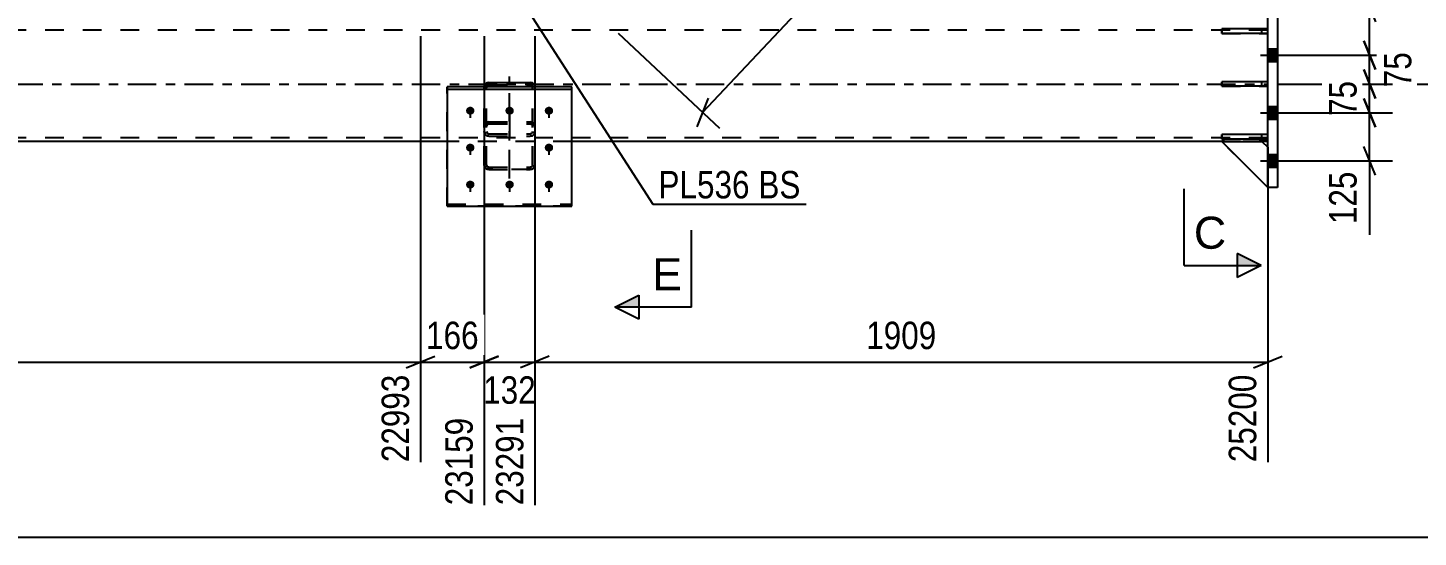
# Model space of a CAD drawing. Header units: millimetres. Extents: x 0 to 1189, y 0 to 841.
# Drawn here: x 899.1 to 1044, y 496.8 to 549.9 of the extents above; entities that cross this region are included whole.
import ezdxf

# ---------------------------------------------------------------- set-up
doc = ezdxf.new("R2010")
doc.units = ezdxf.units.MM
doc.linetypes.add('DXK_LINE_DOT2', pattern=[3.9198, 1.9599, -1.9599])
doc.linetypes.add('DXK_LINE_DOT3', pattern=[5.9187, 2.979, -0.9799, 0.9799, -0.9799])
doc.styles.add('Arial', font='ARIAL.TTF', dxfattribs={"height": 0.2})
doc.styles.add('Arial Narrow', font='ARIALN.TTF', dxfattribs={"height": 0.2})

# ---------------------------------------------------------------- blocks, each defined once
blk = doc.blocks.new('Part-761551702-4833 - 4748')
at = {"color": 2, "linetype": 'Continuous'}
for p, q in [((955.78, 543.71), (942.78, 543.71)), ((942.78, 543.71), (942.78, 531.27)), ((942.78, 543.49), (955.78, 543.49)), ((955.78, 531.27), (955.78, 543.71)), ((942.78, 531.27), (955.78, 531.27))]:
    blk.add_line(p, q, dxfattribs=at)
at = {"color": 7, "linetype": 'DXK_LINE_DOT2'}
blk.add_line((942.78, 531.49), (955.78, 531.49), dxfattribs=at)
blk = doc.blocks.new('Part-761551702-4809 - 4748')
at = {"color": 7, "linetype": 'DXK_LINE_DOT2'}
for p, q in [((946.64, 543.67), (946.65, 543.71)), ((946.64, 535.57), (946.64, 543.67)), ((946.9, 543.77), (946.88, 543.67)), ((946.88, 535.57), (946.88, 543.67)), ((946.95, 543.86), (946.9, 543.77)), ((947.03, 543.91), (946.95, 543.86)), ((947.12, 543.93), (947.03, 543.91)), ((947.12, 543.93), (951.44, 543.93)), ((951.54, 543.91), (951.44, 543.93)), ((951.61, 543.86), (951.54, 543.91)), ((951.67, 543.77), (951.61, 543.86)), ((951.68, 543.67), (951.67, 543.77)), ((951.68, 535.57), (951.68, 543.67)), ((951.92, 543.71), (951.92, 543.67)), ((951.92, 535.57), (951.92, 543.67)), ((946.68, 539.8), (946.64, 539.63)), ((946.68, 538.88), (946.64, 539.08)), ((946.78, 539.95), (946.68, 539.8)), ((946.94, 540.05), (946.78, 539.95)), ((946.88, 539.63), (946.9, 539.72)), ((946.88, 539.08), (946.9, 538.98)), ((946.9, 539.72), (946.95, 539.79)), ((946.9, 538.98), (946.95, 538.9)), ((947.12, 540.08), (946.94, 540.05)), ((946.95, 539.79), (947.03, 539.84)), ((947.03, 539.84), (947.12, 539.86)), ((947.12, 540.08), (951.44, 540.08)), ((947.12, 539.86), (951.44, 539.86)), ((951.63, 540.05), (951.44, 540.08)), ((951.44, 539.86), (951.54, 539.84)), ((951.54, 539.84), (951.61, 539.79)), ((951.61, 539.79), (951.67, 539.72)), ((951.61, 538.9), (951.67, 538.98)), ((951.78, 539.95), (951.63, 540.05)), ((951.67, 539.72), (951.68, 539.63)), ((951.67, 538.98), (951.68, 539.08)), ((951.89, 539.8), (951.78, 539.95)), ((951.92, 539.63), (951.89, 539.8)), ((951.92, 539.08), (951.89, 538.88)), ((947.12, 538.57), (946.94, 538.61)), ((946.95, 538.9), (947.03, 538.84)), ((947.03, 538.84), (947.12, 538.82)), ((947.12, 538.82), (951.44, 538.82)), ((947.12, 538.57), (951.44, 538.57)), ((951.44, 538.82), (951.54, 538.84)), ((951.63, 538.61), (951.44, 538.57)), ((951.54, 538.84), (951.61, 538.9)), ((946.64, 535.57), (946.68, 535.4)), ((946.68, 535.4), (946.78, 535.25)), ((946.78, 535.25), (946.94, 535.15)), ((946.9, 535.48), (946.88, 535.57)), ((946.95, 535.41), (946.9, 535.48)), ((946.94, 535.15), (947.12, 535.12)), ((947.03, 535.36), (946.95, 535.41)), ((947.12, 535.35), (947.03, 535.36)), ((947.12, 535.35), (951.44, 535.35)), ((947.12, 535.12), (951.44, 535.12)), ((951.54, 535.36), (951.44, 535.35)), ((951.44, 535.12), (951.63, 535.15)), ((951.61, 535.41), (951.54, 535.36)), ((951.67, 535.48), (951.61, 535.41)), ((951.63, 535.15), (951.78, 535.25)), ((951.68, 535.57), (951.67, 535.48)), ((951.78, 535.25), (951.89, 535.4)), ((951.89, 535.4), (951.92, 535.57))]:
    blk.add_line(p, q, dxfattribs=at)
at = {"color": 2, "linetype": 'Continuous'}
for p, q in [((946.65, 543.71), (946.68, 543.87)), ((946.94, 544.15), (947.12, 544.19)), ((947.12, 544.19), (951.44, 544.19)), ((951.44, 544.19), (951.63, 544.15)), ((951.89, 543.87), (951.92, 543.71))]:
    blk.add_line(p, q, dxfattribs=at)
at = {"color": 7, "linetype": 'DXK_LINE_DOT3'}
blk.add_line((949.28, 541.38), (949.28, 537.6), dxfattribs=at)
at = {"color": 2, "linetype": 'Continuous'}
for centre, start, end in [((947.15, 543.69), 114.32, 159.2417), ((951.42, 543.69), 20.7583, 65.68)]:
    blk.add_arc(centre, 0.496, start, end, dxfattribs=at)
at = {"color": 7, "linetype": 'DXK_LINE_DOT2'}
for centre, start, end in [((947.15, 539.06), 200.7583, 245.68), ((951.42, 539.06), 294.32, 339.2417)]:
    blk.add_arc(centre, 0.496, start, end, dxfattribs=at)
blk = doc.blocks.new('Bolt-761551702-4812 - 4748')
at = {"linetype": 'Continuous'}
for points in [[(945.18, 541.65), (945.28, 541.64), (945.36, 541.61), (945.44, 541.57), (945.51, 541.51), (945.57, 541.44), (945.6, 541.36), (945.62, 541.28), (945.62, 541.19), (945.6, 541.11), (945.57, 541.03), (945.51, 540.96), (945.44, 540.9), (945.36, 540.86), (945.28, 540.83), (945.18, 540.82), (945.09, 540.83), (945.01, 540.86), (944.93, 540.9), (944.86, 540.96), (944.8, 541.03), (944.77, 541.11), (944.75, 541.19), (944.75, 541.28), (944.77, 541.36), (944.8, 541.44), (944.86, 541.51), (944.93, 541.57), (945.01, 541.61), (945.09, 541.64)], [(949.28, 541.65), (949.38, 541.64), (949.46, 541.61), (949.54, 541.57), (949.61, 541.51), (949.67, 541.44), (949.7, 541.36), (949.72, 541.28), (949.72, 541.19), (949.7, 541.11), (949.67, 541.03), (949.61, 540.96), (949.54, 540.9), (949.46, 540.86), (949.38, 540.83), (949.28, 540.82), (949.19, 540.83), (949.11, 540.86), (949.03, 540.9), (948.96, 540.96), (948.9, 541.03), (948.87, 541.11), (948.85, 541.19), (948.85, 541.28), (948.87, 541.36), (948.9, 541.44), (948.96, 541.51), (949.03, 541.57), (949.11, 541.61), (949.19, 541.64)], [(953.38, 541.65), (953.48, 541.64), (953.56, 541.61), (953.64, 541.57), (953.71, 541.51), (953.77, 541.44), (953.8, 541.36), (953.82, 541.28), (953.82, 541.19), (953.8, 541.11), (953.77, 541.03), (953.71, 540.96), (953.64, 540.9), (953.56, 540.86), (953.48, 540.83), (953.38, 540.82), (953.29, 540.83), (953.21, 540.86), (953.13, 540.9), (953.06, 540.96), (953, 541.03), (952.97, 541.11), (952.95, 541.19), (952.95, 541.28), (952.97, 541.36), (953, 541.44), (953.06, 541.51), (953.13, 541.57), (953.21, 541.61), (953.29, 541.64)], [(945.18, 537.79), (945.28, 537.79), (945.36, 537.76), (945.44, 537.72), (945.51, 537.66), (945.57, 537.59), (945.6, 537.51), (945.62, 537.42), (945.62, 537.34), (945.6, 537.25), (945.57, 537.17), (945.51, 537.1), (945.44, 537.05), (945.36, 537), (945.28, 536.98), (945.18, 536.97), (945.09, 536.98), (945.01, 537), (944.93, 537.05), (944.86, 537.1), (944.8, 537.17), (944.77, 537.25), (944.75, 537.34), (944.75, 537.42), (944.77, 537.51), (944.8, 537.59), (944.86, 537.66), (944.93, 537.72), (945.01, 537.76), (945.09, 537.79)], [(953.38, 537.79), (953.48, 537.79), (953.56, 537.76), (953.64, 537.72), (953.71, 537.66), (953.77, 537.59), (953.8, 537.51), (953.82, 537.42), (953.82, 537.34), (953.8, 537.25), (953.77, 537.17), (953.71, 537.1), (953.64, 537.05), (953.56, 537), (953.48, 536.98), (953.38, 536.97), (953.29, 536.98), (953.21, 537), (953.13, 537.05), (953.06, 537.1), (953, 537.17), (952.97, 537.25), (952.95, 537.34), (952.95, 537.42), (952.97, 537.51), (953, 537.59), (953.06, 537.66), (953.13, 537.72), (953.21, 537.76), (953.29, 537.79)], [(945.18, 533.94), (945.28, 533.93), (945.36, 533.91), (945.44, 533.86), (945.51, 533.81), (945.57, 533.74), (945.6, 533.66), (945.62, 533.57), (945.62, 533.49), (945.6, 533.4), (945.57, 533.32), (945.51, 533.25), (945.44, 533.19), (945.36, 533.15), (945.28, 533.12), (945.18, 533.12), (945.09, 533.12), (945.01, 533.15), (944.93, 533.19), (944.86, 533.25), (944.8, 533.32), (944.77, 533.4), (944.75, 533.49), (944.75, 533.57), (944.77, 533.66), (944.8, 533.74), (944.86, 533.81), (944.93, 533.86), (945.01, 533.91), (945.09, 533.93)], [(949.28, 533.94), (949.38, 533.93), (949.46, 533.91), (949.54, 533.86), (949.61, 533.81), (949.67, 533.74), (949.7, 533.66), (949.72, 533.57), (949.72, 533.49), (949.7, 533.4), (949.67, 533.32), (949.61, 533.25), (949.54, 533.19), (949.46, 533.15), (949.38, 533.12), (949.28, 533.12), (949.19, 533.12), (949.11, 533.15), (949.03, 533.19), (948.96, 533.25), (948.9, 533.32), (948.87, 533.4), (948.85, 533.49), (948.85, 533.57), (948.87, 533.66), (948.9, 533.74), (948.96, 533.81), (949.03, 533.86), (949.11, 533.91), (949.19, 533.93)], [(953.38, 533.94), (953.48, 533.93), (953.56, 533.91), (953.64, 533.86), (953.71, 533.81), (953.77, 533.74), (953.8, 533.66), (953.82, 533.57), (953.82, 533.49), (953.8, 533.4), (953.77, 533.32), (953.71, 533.25), (953.64, 533.19), (953.56, 533.15), (953.48, 533.12), (953.38, 533.12), (953.29, 533.12), (953.21, 533.15), (953.13, 533.19), (953.06, 533.25), (953, 533.32), (952.97, 533.4), (952.95, 533.49), (952.95, 533.57), (952.97, 533.66), (953, 533.74), (953.06, 533.81), (953.13, 533.86), (953.21, 533.91), (953.29, 533.93)]]:
    blk.add_hatch(color=1, dxfattribs=at).paths.add_polyline_path(points)
at = {"color": 1, "linetype": 'Continuous'}
for p, q in [((945.18, 541.63), (945.18, 540.5)), ((949.28, 541.63), (949.28, 540.5)), ((953.38, 541.63), (953.38, 540.5)), ((945.18, 537.78), (945.18, 536.64)), ((953.38, 537.78), (953.38, 536.64)), ((945.18, 533.93), (945.18, 532.79)), ((949.28, 533.93), (949.28, 532.79)), ((953.38, 533.93), (953.38, 532.79))]:
    blk.add_line(p, q, dxfattribs=at)
blk = doc.blocks.new('Part-761551702-4928 - 4748')
at = {"color": 2, "linetype": 'Continuous'}
for p, q in [((1028.28, 533.22), (1028.28, 554.82)), ((1029.28, 554.82), (1028.28, 554.82)), ((1029.28, 554.82), (1029.28, 533.22)), ((1029.28, 533.22), (1028.28, 533.22))]:
    blk.add_line(p, q, dxfattribs=at)
blk = doc.blocks.new('Part-761551702-4961 - 4748')
at = {"color": 7, "linetype": 'DXK_LINE_DOT3'}
blk.add_line((949.28, 534.18), (949.28, 544.8), dxfattribs=at)
at = {"color": 7, "linetype": 'DXK_LINE_DOT2'}
for p, q in [((946.68, 543.87), (946.64, 543.67)), ((946.64, 535.57), (946.64, 543.67)), ((946.88, 543.67), (946.9, 543.77)), ((946.88, 535.57), (946.88, 543.67)), ((946.9, 543.77), (946.95, 543.85)), ((947.12, 544.19), (946.94, 544.15)), ((946.95, 543.85), (947.03, 543.91)), ((947.03, 543.91), (947.12, 543.93)), ((947.12, 544.19), (951.44, 544.19)), ((947.12, 543.93), (951.44, 543.93)), ((951.63, 544.15), (951.44, 544.19)), ((951.44, 543.93), (951.54, 543.91)), ((951.54, 543.91), (951.61, 543.85)), ((951.61, 543.85), (951.67, 543.77)), ((951.67, 543.77), (951.68, 543.67)), ((951.68, 535.57), (951.68, 543.67)), ((951.92, 543.67), (951.89, 543.87)), ((951.92, 535.57), (951.92, 543.67)), ((946.64, 539.63), (946.68, 539.8)), ((946.64, 539.08), (946.68, 538.88)), ((946.68, 539.8), (946.78, 539.95)), ((946.78, 539.95), (946.94, 540.05)), ((946.9, 539.72), (946.88, 539.63)), ((946.9, 538.98), (946.88, 539.08)), ((946.95, 539.79), (946.9, 539.72)), ((946.95, 538.9), (946.9, 538.98)), ((946.94, 540.05), (947.12, 540.08)), ((947.03, 539.84), (946.95, 539.79)), ((947.12, 539.86), (947.03, 539.84)), ((947.12, 540.08), (951.44, 540.08)), ((947.12, 539.86), (951.44, 539.86)), ((951.44, 540.08), (951.63, 540.05)), ((951.54, 539.84), (951.44, 539.86)), ((951.61, 539.79), (951.54, 539.84)), ((951.67, 539.72), (951.61, 539.79)), ((951.67, 538.98), (951.61, 538.9)), ((951.63, 540.05), (951.78, 539.95)), ((951.68, 539.63), (951.67, 539.72)), ((951.68, 539.08), (951.67, 538.98)), ((951.78, 539.95), (951.89, 539.8)), ((951.89, 539.8), (951.92, 539.63)), ((951.89, 538.88), (951.92, 539.08)), ((946.94, 538.61), (947.12, 538.57)), ((947.03, 538.84), (946.95, 538.9)), ((947.12, 538.82), (947.03, 538.84)), ((947.12, 538.82), (951.44, 538.82)), ((947.12, 538.57), (951.44, 538.57)), ((951.54, 538.84), (951.44, 538.82)), ((951.44, 538.57), (951.63, 538.61)), ((951.61, 538.9), (951.54, 538.84)), ((946.68, 535.4), (946.64, 535.57)), ((946.78, 535.25), (946.68, 535.4)), ((946.94, 535.15), (946.78, 535.25)), ((946.88, 535.57), (946.9, 535.48)), ((946.9, 535.48), (946.95, 535.41)), ((947.12, 535.12), (946.94, 535.15)), ((946.95, 535.41), (947.03, 535.36)), ((947.03, 535.36), (947.12, 535.34)), ((947.12, 535.34), (951.44, 535.34)), ((951.44, 535.12), (947.12, 535.12)), ((951.44, 535.34), (951.54, 535.36)), ((951.63, 535.15), (951.44, 535.12)), ((951.54, 535.36), (951.61, 535.41)), ((951.61, 535.41), (951.67, 535.48)), ((951.78, 535.25), (951.63, 535.15)), ((951.67, 535.48), (951.68, 535.57)), ((951.89, 535.4), (951.78, 535.25)), ((951.92, 535.57), (951.89, 535.4))]:
    blk.add_line(p, q, dxfattribs=at)
for centre, start, end in [((947.15, 543.69), 114.3199, 159.2417), ((951.42, 543.69), 20.7583, 65.6801), ((947.15, 539.06), 200.7583, 245.6801), ((951.42, 539.06), 294.3199, 339.2417)]:
    blk.add_arc(centre, 0.496, start, end, dxfattribs=at)
blk = doc.blocks.new('Part-761551702-5017 - 4748')
at = {"color": 2, "linetype": 'Continuous'}
for p, q in [((1023.48, 538.02), (1027.68, 538.02)), ((1028.28, 533.22), (1023.48, 538.02)), ((1027.68, 538.02), (1028.28, 537.42))]:
    blk.add_line(p, q, dxfattribs=at)
at = {"color": 7, "linetype": 'DXK_LINE_DOT2'}
for p, q in [((1028.28, 537.42), (1028.28, 537.42)), ((1028.28, 537.42), (1028.28, 533.22)), ((1028.28, 533.22), (1028.28, 533.22))]:
    blk.add_line(p, q, dxfattribs=at)
blk = doc.blocks.new('Part-761551702-5018 - 4748')
at = {"color": 7, "linetype": 'DXK_LINE_DOT2'}
for p, q in [((1023.48, 538.02), (1027.68, 538.02)), ((1028.28, 533.22), (1023.48, 538.02)), ((1027.68, 538.02), (1028.28, 537.42)), ((1028.28, 537.42), (1028.28, 533.22))]:
    blk.add_line(p, q, dxfattribs=at)
blk = doc.blocks.new('Part-761551702-5019 - 4748')
at = {"color": 7, "linetype": 'DXK_LINE_DOT2'}
for p, q in [((1028.28, 549.76), (1023.48, 549.76)), ((1023.48, 549.76), (1023.48, 549.28)), ((1023.48, 549.28), (1028.28, 549.28)), ((1027.68, 549.28), (1027.68, 549.76)), ((1028.28, 549.28), (1028.28, 549.76))]:
    blk.add_line(p, q, dxfattribs=at)
blk = doc.blocks.new('Part-761551702-5020 - 4748')
at = {"color": 7, "linetype": 'DXK_LINE_DOT2'}
for p, q in [((1028.28, 544.26), (1023.48, 544.26)), ((1023.48, 544.26), (1023.48, 543.78)), ((1023.48, 543.78), (1028.28, 543.78)), ((1027.68, 543.78), (1027.68, 544.26)), ((1028.28, 543.78), (1028.28, 544.26))]:
    blk.add_line(p, q, dxfattribs=at)
blk = doc.blocks.new('Part-761551702-5021 - 4748')
at = {"color": 7, "linetype": 'DXK_LINE_DOT2'}
for p, q in [((1028.28, 538.76), (1023.48, 538.76)), ((1023.48, 538.76), (1023.48, 538.28)), ((1023.48, 538.28), (1028.28, 538.28)), ((1027.68, 538.28), (1027.68, 538.76)), ((1028.28, 538.28), (1028.28, 538.76))]:
    blk.add_line(p, q, dxfattribs=at)
blk = doc.blocks.new('Part-761551702-5037 - 4748')
at = {"color": 7, "linetype": 'DXK_LINE_DOT2'}
for p, q in [((942.78, 531.27), (942.78, 543.71)), ((955.78, 543.71), (942.78, 543.71)), ((942.78, 543.49), (955.78, 543.49)), ((955.78, 531.27), (955.78, 543.71)), ((942.78, 531.49), (955.78, 531.49)), ((955.78, 531.27), (942.78, 531.27))]:
    blk.add_line(p, q, dxfattribs=at)
blk = doc.blocks.new('Part-761551702-5038 - 4748')
at = {"color": 2, "linetype": 'Continuous'}
for p, q in [((1023.48, 549.28), (1023.48, 549.76)), ((1028.28, 549.76), (1023.48, 549.76)), ((1028.28, 549.28), (1023.48, 549.28)), ((1028.28, 549.28), (1028.28, 549.76))]:
    blk.add_line(p, q, dxfattribs=at)
at = {"color": 7, "linetype": 'DXK_LINE_DOT2'}
for p, q in [((1027.68, 549.28), (1027.68, 549.76)), ((1028.28, 549.76), (1028.28, 549.76)), ((1028.28, 549.76), (1028.28, 549.76)), ((1028.28, 549.28), (1028.28, 549.28)), ((1028.28, 549.28), (1028.28, 549.28))]:
    blk.add_line(p, q, dxfattribs=at)
blk = doc.blocks.new('Part-761551702-5039 - 4748')
at = {"color": 2, "linetype": 'Continuous'}
for p, q in [((1023.48, 543.78), (1023.48, 544.26)), ((1028.28, 544.26), (1023.48, 544.26)), ((1028.28, 543.78), (1023.48, 543.78)), ((1028.28, 543.78), (1028.28, 544.26))]:
    blk.add_line(p, q, dxfattribs=at)
at = {"color": 7, "linetype": 'DXK_LINE_DOT2'}
for p, q in [((1027.68, 543.78), (1027.68, 544.26)), ((1028.28, 544.26), (1028.28, 544.26)), ((1028.28, 544.26), (1028.28, 544.26)), ((1028.28, 543.78), (1028.28, 543.78)), ((1028.28, 543.78), (1028.28, 543.78))]:
    blk.add_line(p, q, dxfattribs=at)
blk = doc.blocks.new('Part-761551702-5040 - 4748')
at = {"color": 2, "linetype": 'Continuous'}
for p, q in [((1023.48, 538.28), (1023.48, 538.76)), ((1028.28, 538.76), (1023.48, 538.76)), ((1028.28, 538.28), (1023.48, 538.28)), ((1028.28, 538.28), (1028.28, 538.76))]:
    blk.add_line(p, q, dxfattribs=at)
at = {"color": 7, "linetype": 'DXK_LINE_DOT2'}
for p, q in [((1027.68, 538.28), (1027.68, 538.76)), ((1028.28, 538.76), (1028.28, 538.76)), ((1028.28, 538.76), (1028.28, 538.76)), ((1028.28, 538.28), (1028.28, 538.28)), ((1028.28, 538.28), (1028.28, 538.28))]:
    blk.add_line(p, q, dxfattribs=at)
blk = doc.blocks.new('Bolt-761551702-5088 - 4748')
at = {"linetype": 'Continuous'}
for points in [[(1028.28, 552.68), (1028.28, 551.36), (1029.28, 551.36), (1029.28, 552.68)], [(1028.28, 552.68), (1028.28, 551.36), (1029.28, 551.36), (1029.28, 552.68)], [(1028.28, 552.68), (1028.28, 551.36), (1029.28, 551.36), (1029.28, 552.68)], [(1028.28, 547.68), (1028.28, 546.36), (1029.28, 546.36), (1029.28, 547.68)], [(1028.28, 547.68), (1028.28, 546.36), (1029.28, 546.36), (1029.28, 547.68)], [(1028.28, 541.68), (1028.28, 540.36), (1029.28, 540.36), (1029.28, 541.68)], [(1028.28, 541.68), (1028.28, 540.36), (1029.28, 540.36), (1029.28, 541.68)], [(1028.28, 536.68), (1028.28, 535.36), (1029.28, 535.36), (1029.28, 536.68)], [(1028.28, 536.68), (1028.28, 535.36), (1029.28, 535.36), (1029.28, 536.68)], [(1028.28, 536.68), (1028.28, 535.36), (1029.28, 535.36), (1029.28, 536.68)]]:
    blk.add_hatch(color=1, dxfattribs=at).paths.add_polyline_path(points)
at = {"color": 1, "linetype": 'Continuous'}
for p, q in [((1027.52, 552.02), (1032.28, 552.02)), ((1027.52, 552.02), (1032.28, 552.02)), ((1027.52, 552.02), (1032.28, 552.02)), ((1028.28, 552.68), (1029.28, 552.68)), ((1028.28, 552.68), (1029.28, 552.68)), ((1028.28, 552.68), (1029.28, 552.68)), ((1028.28, 551.36), (1029.28, 551.36)), ((1028.28, 551.36), (1029.28, 551.36)), ((1028.28, 551.36), (1029.28, 551.36)), ((1028.28, 547.68), (1029.28, 547.68)), ((1028.28, 547.68), (1029.28, 547.68)), ((1027.52, 547.02), (1032.28, 547.02)), ((1027.52, 547.02), (1032.28, 547.02)), ((1028.28, 546.36), (1029.28, 546.36)), ((1028.28, 546.36), (1029.28, 546.36)), ((1027.52, 541.02), (1032.28, 541.02)), ((1027.52, 541.02), (1032.28, 541.02)), ((1028.28, 541.68), (1029.28, 541.68)), ((1028.28, 541.68), (1029.28, 541.68)), ((1028.28, 540.36), (1029.28, 540.36)), ((1028.28, 540.36), (1029.28, 540.36)), ((1028.28, 536.68), (1029.28, 536.68)), ((1028.28, 536.68), (1029.28, 536.68)), ((1028.28, 536.68), (1029.28, 536.68)), ((1027.52, 536.02), (1032.28, 536.02)), ((1027.52, 536.02), (1032.28, 536.02)), ((1027.52, 536.02), (1032.28, 536.02)), ((1028.28, 535.36), (1029.28, 535.36)), ((1028.28, 535.36), (1029.28, 535.36)), ((1028.28, 535.36), (1029.28, 535.36))]:
    blk.add_line(p, q, dxfattribs=at)
blk = doc.blocks.new('Part-761551702-5098 - 4748')
at = {"color": 7, "linetype": 'DXK_LINE_DOT2'}
for p, q in [((1028.28, 549.62), (98.63, 549.62)), ((1028.28, 538.02), (1028.28, 550.02)), ((1028.28, 538.42), (98.63, 538.42)), ((955.78, 538.02), (942.78, 538.02)), ((1027.68, 538.02), (1023.48, 538.02))]:
    blk.add_line(p, q, dxfattribs=at)
at = {"color": 7, "linetype": 'DXK_LINE_DOT3'}
blk.add_line((98.63, 544.02), (1028.28, 544.02), dxfattribs=at)
at = {"color": 2, "linetype": 'Continuous'}
for p, q in [((942.78, 538.02), (715.77, 538.02)), ((1023.48, 538.02), (955.78, 538.02)), ((1028.28, 538.02), (1027.68, 538.02))]:
    blk.add_line(p, q, dxfattribs=at)
blk = doc.blocks.new('Bolt-761551702-5117 - 4748')
at = {"color": 1, "linetype": 'DXK_LINE_DOT2'}
for p, q in [((945.18, 541.63), (945.18, 540.5)), ((949.28, 541.63), (949.28, 540.5)), ((953.38, 541.63), (953.38, 540.5)), ((945.18, 537.78), (945.18, 536.64)), ((953.38, 537.78), (953.38, 536.64)), ((945.18, 533.93), (945.18, 532.79)), ((949.28, 533.93), (949.28, 532.79)), ((953.38, 533.93), (953.38, 532.79))]:
    blk.add_line(p, q, dxfattribs=at)
blk = doc.blocks.new('StraightDimension-761551702-17319 - 4748')
at = {"color": 7, "linetype": 'Continuous'}
for p, q in [((946.64, 549.02), (946.64, 500.08)), ((951.92, 549.02), (951.92, 500.08)), ((945.14, 514.42), (948.14, 515.62)), ((946.64, 515.02), (951.92, 515.02)), ((953.42, 515.62), (950.42, 514.42))]:
    blk.add_line(p, q, dxfattribs=at)
at = {"color": 0}
blk.add_wipeout([(952.62, 510.07), (952.62, 514.27), (945.93, 514.27), (945.93, 510.07)], dxfattribs=at)
at = {"color": 3, "style": 'Arial Narrow'}
blk.add_text('132', height=2.863, dxfattribs=at).set_placement((946.53, 510.67))
at = {"color": 0, "linetype": 'Continuous'}
blk.add_wipeout([(951.32, 509.82), (947.12, 509.82), (947.12, 499.48), (951.32, 499.48)], dxfattribs=at)
at = {"color": 3, "linetype": 'Continuous', "style": 'Arial Narrow'}
blk.add_text('23291', height=2.863, rotation=90.0002, dxfattribs=at).set_placement((950.72, 500.08))
blk = doc.blocks.new('StraightDimension-761551702-17794 - 4748')
at = {"color": 7, "linetype": 'Continuous'}
blk.add_line((84.73, 496.75), (1091.17, 496.75), dxfattribs=at)
blk = doc.blocks.new('StraightDimension-761551702-5224 - 4748')
at = {"color": 7, "linetype": 'Continuous'}
for p, q in [((1106.18, 670.12), (1104.98, 673.12)), ((1091.18, 671.62), (1107.98, 671.62)), ((1105.58, 544.02), (1105.58, 671.62)), ((1104.98, 545.52), (1106.18, 542.52)), ((1029.28, 544.02), (1107.98, 544.02))]:
    blk.add_line(p, q, dxfattribs=at)
at = {"color": 0}
blk.add_wipeout([(1104.83, 612.07), (1100.63, 612.07), (1100.63, 603.56), (1104.83, 603.56)], dxfattribs=at)
at = {"color": 3, "style": 'Arial Narrow'}
blk.add_text('3190', height=2.863, rotation=90.0002, dxfattribs=at).set_placement((1104.23, 604.16))
blk = doc.blocks.new('StraightDimension-761551702-5269 - 4748')
at = {"color": 7, "linetype": 'Continuous'}
for p, q in [((1067.36, 662.87), (1077.91, 652.95)), ((1075.57, 653.09), (1076.75, 656.1)), ((969.39, 541.06), (1076.16, 654.59)), ((960.59, 549.33), (971.14, 539.41)), ((969.98, 542.56), (968.8, 539.55))]:
    blk.add_line(p, q, dxfattribs=at)
at = {"color": 0}
blk.add_wipeout([(1025.14, 601.44), (1022.08, 604.32), (1016.25, 598.12), (1019.31, 595.24)], dxfattribs=at)
at = {"color": 3, "style": 'Arial Narrow'}
blk.add_text('3896', height=2.863, rotation=46.7591, dxfattribs=at).set_placement((1019.29, 596.09))
blk = doc.blocks.new('StraightDimension-761551702-5543 - 4748')
at = {"color": 7, "linetype": 'Continuous'}
for p, q in [((1038.89, 552.02), (1038.89, 559.75)), ((1038.89, 552.02), (1038.89, 559.75)), ((1038.29, 553.52), (1039.49, 550.52)), ((1031.17, 552.02), (1041.29, 552.02)), ((1038.89, 547.02), (1038.89, 552.02)), ((1039.49, 545.52), (1038.29, 548.52)), ((1031.17, 547.02), (1041.29, 547.02))]:
    blk.add_line(p, q, dxfattribs=at)
at = {"color": 0}
blk.add_wipeout([(1038.14, 559.23), (1033.94, 559.23), (1033.94, 552.54), (1038.14, 552.54)], dxfattribs=at)
at = {"color": 3, "style": 'Arial Narrow'}
blk.add_text('125', height=2.863, rotation=90.0002, dxfattribs=at).set_placement((1037.54, 553.14))
blk = doc.blocks.new('StraightDimension-761551702-5556 - 4748')
at = {"color": 7, "linetype": 'Continuous'}
for p, q in [((1038.29, 548.52), (1039.49, 545.52)), ((1031.17, 547.02), (1041.74, 547.02)), ((1038.89, 544.02), (1038.89, 547.02)), ((1039.49, 542.52), (1038.29, 545.52)), ((1029.28, 544.02), (1041.74, 544.02))]:
    blk.add_line(p, q, dxfattribs=at)
at = {"color": 0}
blk.add_wipeout([(1043.84, 547.94), (1039.64, 547.94), (1039.64, 543.09), (1043.84, 543.09)], dxfattribs=at)
at = {"color": 3, "style": 'Arial Narrow'}
blk.add_text('75', height=2.863, rotation=90.0002, dxfattribs=at).set_placement((1043.24, 543.69))
blk = doc.blocks.new('StraightDimension-761551702-5567 - 4748')
at = {"color": 7, "linetype": 'Continuous'}
for p, q in [((1038.29, 545.52), (1039.49, 542.52)), ((1029.28, 544.02), (1041.29, 544.02)), ((1038.89, 541.02), (1038.89, 544.02)), ((1039.49, 539.52), (1038.29, 542.52)), ((1030.98, 541.02), (1041.29, 541.02))]:
    blk.add_line(p, q, dxfattribs=at)
at = {"color": 0}
blk.add_wipeout([(1038.14, 544.94), (1033.94, 544.94), (1033.94, 540.09), (1038.14, 540.09)], dxfattribs=at)
at = {"color": 3, "style": 'Arial Narrow'}
blk.add_text('75', height=2.863, rotation=90.0002, dxfattribs=at).set_placement((1037.54, 540.69))
blk = doc.blocks.new('StraightDimension-761551702-5578 - 4748')
at = {"color": 7, "linetype": 'Continuous'}
for p, q in [((1038.29, 542.52), (1039.49, 539.52)), ((1030.98, 541.02), (1041.29, 541.02)), ((1038.89, 536.02), (1038.89, 541.02)), ((1039.49, 534.52), (1038.29, 537.52)), ((1031.36, 536.02), (1041.29, 536.02)), ((1038.89, 536.02), (1038.89, 528.28)), ((1038.89, 536.02), (1038.89, 528.28))]:
    blk.add_line(p, q, dxfattribs=at)
at = {"color": 0}
blk.add_wipeout([(1038.14, 535.49), (1033.94, 535.49), (1033.94, 528.81), (1038.14, 528.81)], dxfattribs=at)
at = {"color": 3, "style": 'Arial Narrow'}
blk.add_text('125', height=2.863, rotation=90.0002, dxfattribs=at).set_placement((1037.54, 529.41))
blk = doc.blocks.new('StraightDimension-761551702-17320 - 4748')
at = {"color": 7, "linetype": 'Continuous'}
for p, q in [((940.01, 549.02), (940.01, 504.58)), ((946.64, 549.02), (946.64, 500.08)), ((938.51, 514.42), (941.51, 515.62)), ((940.01, 515.02), (946.64, 515.02)), ((948.14, 515.62), (945.14, 514.42))]:
    blk.add_line(p, q, dxfattribs=at)
at = {"color": 0}
blk.add_wipeout([(946.66, 515.77), (946.66, 519.97), (939.98, 519.97), (939.98, 515.77)], dxfattribs=at)
at = {"color": 0, "linetype": 'Continuous'}
blk.add_wipeout([(946.04, 509.82), (941.84, 509.82), (941.84, 499.48), (946.04, 499.48)], dxfattribs=at)
at = {"color": 3, "style": 'Arial Narrow'}
blk.add_text('166', height=2.863, dxfattribs=at).set_placement((940.58, 516.37))
at = {"color": 3, "linetype": 'Continuous', "style": 'Arial Narrow'}
blk.add_text('23159', height=2.863, rotation=90.0002, dxfattribs=at).set_placement((945.44, 500.08))
blk = doc.blocks.new('StraightDimension-761551702-17318 - 4748')
at = {"color": 7, "linetype": 'Continuous'}
for p, q in [((951.92, 549.02), (951.92, 500.08)), ((1028.28, 537.02), (1028.28, 504.58)), ((953.42, 515.62), (950.42, 514.42)), ((951.92, 515.02), (1028.28, 515.02)), ((1026.78, 514.42), (1029.78, 515.62))]:
    blk.add_line(p, q, dxfattribs=at)
at = {"color": 0}
blk.add_wipeout([(994.35, 515.77), (994.35, 519.97), (985.84, 519.97), (985.84, 515.77)], dxfattribs=at)
at = {"color": 3, "style": 'Arial Narrow'}
blk.add_text('1909', height=2.863, dxfattribs=at).set_placement((986.44, 516.37))
at = {"color": 0, "linetype": 'Continuous'}
blk.add_wipeout([(1027.68, 514.32), (1023.48, 514.32), (1023.48, 503.98), (1027.68, 503.98)], dxfattribs=at)
at = {"color": 3, "linetype": 'Continuous', "style": 'Arial Narrow'}
blk.add_text('25200', height=2.863, rotation=90.0002, dxfattribs=at).set_placement((1027.08, 504.58))
blk = doc.blocks.new('StraightDimension-761551702-17321 - 4748')
at = {"color": 7, "linetype": 'Continuous'}
for p, q in [((831.92, 549.02), (831.92, 500.08)), ((940.01, 549.02), (940.01, 504.58)), ((833.42, 515.62), (830.42, 514.42)), ((831.92, 515.02), (940.01, 515.02)), ((938.51, 514.42), (941.51, 515.62))]:
    blk.add_line(p, q, dxfattribs=at)
at = {"color": 0}
blk.add_wipeout([(890.22, 515.77), (890.22, 519.97), (881.71, 519.97), (881.71, 515.77)], dxfattribs=at)
at = {"color": 3, "style": 'Arial Narrow'}
blk.add_text('2702', height=2.863, dxfattribs=at).set_placement((882.31, 516.37))
at = {"color": 0, "linetype": 'Continuous'}
blk.add_wipeout([(939.41, 514.32), (935.21, 514.32), (935.21, 503.98), (939.41, 503.98)], dxfattribs=at)
at = {"color": 3, "linetype": 'Continuous', "style": 'Arial Narrow'}
blk.add_text('22993', height=2.863, rotation=90.0002, dxfattribs=at).set_placement((938.81, 504.58))
blk = doc.blocks.new('MarkSet-761551702-15845 - 4748')
at = {"color": 0}
for points in [[(974.31, 532.09), (974.31, 535.09), (964.8, 535.09), (964.8, 532.09)], [(979.59, 532.09), (979.59, 535.09), (975.21, 535.09), (975.21, 532.09)]]:
    blk.add_wipeout(points, dxfattribs=at)
for points in [[(974.31, 532.09), (974.31, 535.09), (964.8, 535.09), (964.8, 532.09)], [(979.59, 532.09), (979.59, 535.09), (975.21, 535.09), (975.21, 532.09)]]:
    blk.add_wipeout(points, dxfattribs=at)
at = {"color": 30, "linetype": 'Continuous'}
for p, q in [((951.67, 550.96), (964.2, 531.49)), ((964.2, 531.49), (980.19, 531.49))]:
    blk.add_line(p, q, dxfattribs=at)
at = {"color": 3, "style": 'Arial Narrow'}
for s, p in [('PL536', (964.8, 532.09)), ('BS', (975.21, 532.09))]:
    blk.add_text(s, height=2.863, dxfattribs=at).set_placement(p)
blk = doc.blocks.new('SectionMark-761551702-6556 - 4748')
at = {"linetype": 'Continuous'}
blk.add_hatch(color=6, dxfattribs=at).paths.add_polyline_path([(962.75, 522.01), (962.75, 520.76), (960.25, 520.76)])
at = {"color": 6, "linetype": 'Continuous'}
for p, q in [((968.25, 520.76), (968.25, 528.76)), ((960.25, 520.76), (962.75, 522.01)), ((962.75, 522.01), (962.75, 519.51)), ((968.25, 520.76), (960.25, 520.76)), ((962.75, 519.51), (960.25, 520.76))]:
    blk.add_line(p, q, dxfattribs=at)
at = {"color": 0, "linetype": 'Continuous'}
blk.add_wipeout([(967.25, 522.51), (967.25, 526.01), (964.14, 526.01), (964.14, 522.51)], dxfattribs=at)
at = {"color": 3, "linetype": 'Continuous', "style": 'Arial'}
blk.add_text('E', height=3.34, dxfattribs=at).set_placement((964.14, 522.51))
blk = doc.blocks.new('SectionMark-761551702-6570 - 4748')
at = {"linetype": 'Continuous'}
for points in [[(1025.08, 561.35), (1025.08, 562.6), (1027.58, 562.6)], [(1025.08, 525.09), (1025.08, 526.34), (1027.58, 525.09)]]:
    blk.add_hatch(color=6, dxfattribs=at).paths.add_polyline_path(points)
at = {"color": 6, "linetype": 'Continuous'}
for p, q in [((1025.08, 561.35), (1025.08, 563.85)), ((1025.08, 563.85), (1027.58, 562.6)), ((1019.58, 562.6), (1019.58, 554.6)), ((1019.58, 562.6), (1027.58, 562.6)), ((1027.58, 562.6), (1025.08, 561.35)), ((1019.58, 525.09), (1019.58, 533.09)), ((1027.58, 525.09), (1025.08, 526.34)), ((1025.08, 526.34), (1025.08, 523.84)), ((1019.58, 525.09), (1027.58, 525.09)), ((1027.58, 525.09), (1025.08, 523.84))]:
    blk.add_line(p, q, dxfattribs=at)
at = {"color": 0, "linetype": 'Continuous'}
for points in [[(1023.95, 557.35), (1023.95, 560.85), (1020.58, 560.85), (1020.58, 557.35)], [(1023.95, 526.84), (1023.95, 530.34), (1020.58, 530.34), (1020.58, 526.84)]]:
    blk.add_wipeout(points, dxfattribs=at)
at = {"color": 3, "linetype": 'Continuous', "style": 'Arial'}
for p in [(1020.58, 557.35), (1020.58, 526.84)]:
    blk.add_text('C', height=3.34, dxfattribs=at).set_placement(p)

msp = doc.modelspace()

# ---------------------------------------------------------------- block references
for name in ['Part-761551702-4928 - 4748', 'Bolt-761551702-5088 - 4748', 'Part-761551702-5098 - 4748', 'Part-761551702-5019 - 4748', 'Part-761551702-5038 - 4748', 'Part-761551702-4961 - 4748', 'Part-761551702-4833 - 4748', 'Part-761551702-5037 - 4748', 'Part-761551702-4809 - 4748', 'Part-761551702-5020 - 4748', 'Part-761551702-5039 - 4748', 'Bolt-761551702-4812 - 4748', 'Bolt-761551702-5117 - 4748', 'Part-761551702-5021 - 4748', 'Part-761551702-5040 - 4748', 'Part-761551702-5017 - 4748', 'Part-761551702-5018 - 4748']:
    msp.add_blockref(name, (0, 0))

# ---------------------------------------------------------------- next in the draw order: block references
msp.add_blockref('StraightDimension-761551702-17319 - 4748', (0, 0))

# ---------------------------------------------------------------- next in the draw order: block references
msp.add_blockref('StraightDimension-761551702-17794 - 4748', (0, 0))

# ---------------------------------------------------------------- next in the draw order: block references
for name in ['StraightDimension-761551702-5224 - 4748', 'StraightDimension-761551702-17320 - 4748']:
    msp.add_blockref(name, (0, 0))

# ---------------------------------------------------------------- next in the draw order: block references
for name in ['StraightDimension-761551702-5269 - 4748', 'StraightDimension-761551702-17321 - 4748']:
    msp.add_blockref(name, (0, 0))

# ---------------------------------------------------------------- next in the draw order: block references
msp.add_blockref('StraightDimension-761551702-5543 - 4748', (0, 0))

# ---------------------------------------------------------------- next in the draw order: block references
msp.add_blockref('StraightDimension-761551702-5556 - 4748', (0, 0))

# ---------------------------------------------------------------- next in the draw order: block references
msp.add_blockref('StraightDimension-761551702-5567 - 4748', (0, 0))

# ---------------------------------------------------------------- next in the draw order: block references
for name in ['StraightDimension-761551702-17318 - 4748', 'StraightDimension-761551702-5578 - 4748']:
    msp.add_blockref(name, (0, 0))

# ---------------------------------------------------------------- next in the draw order: block references
for name in ['SectionMark-761551702-6570 - 4748', 'MarkSet-761551702-15845 - 4748']:
    msp.add_blockref(name, (0, 0))

# ---------------------------------------------------------------- next in the draw order: block references
msp.add_blockref('SectionMark-761551702-6556 - 4748', (0, 0))

doc.saveas('drawing.dxf')
